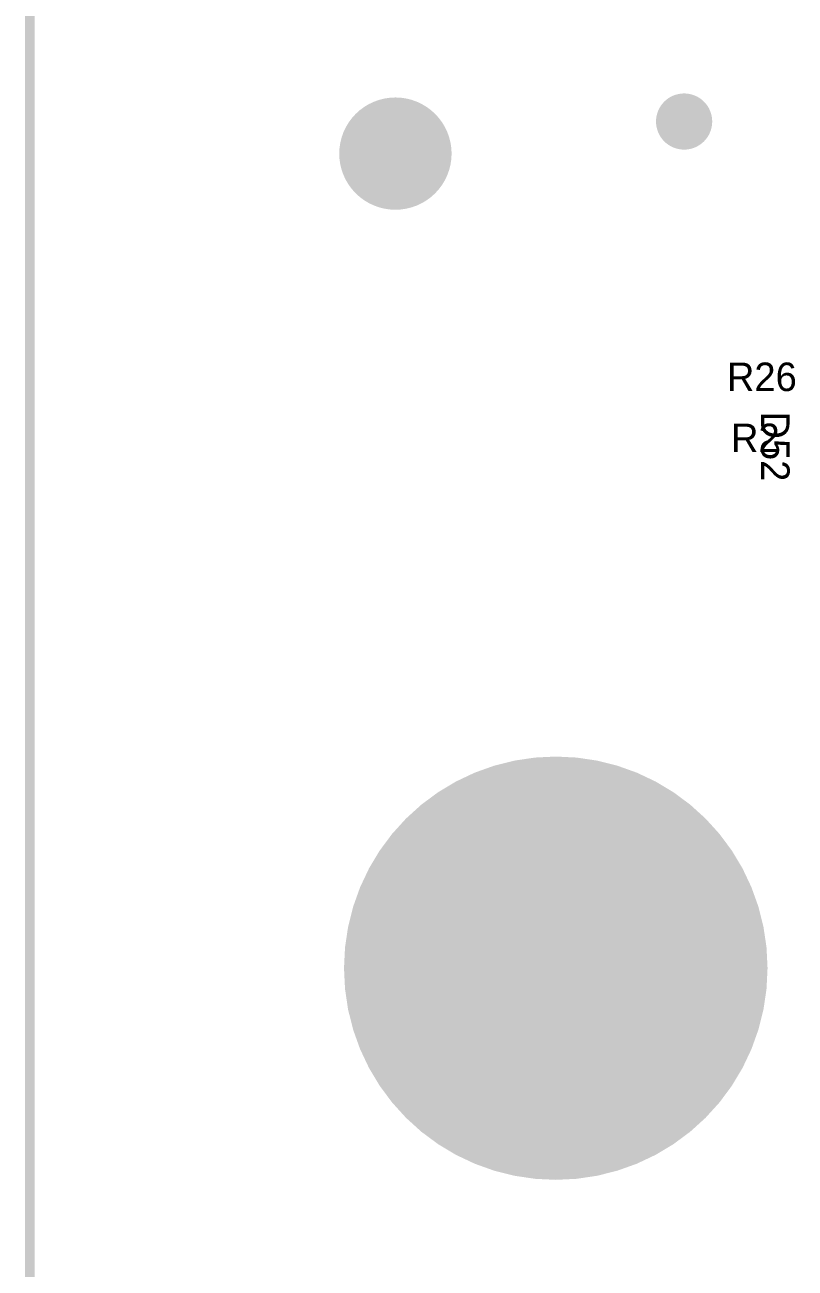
# Model space of a CAD drawing. Extents: x 11.69 to 17.18, y 4.05 to 12.26.
# Drawn here: x 11.685 to 12.63, y 8.832 to 10.359 of the extents above; entities that cross this region are included whole.
import ezdxf

# ---------------------------------------------------------------- set-up
doc = ezdxf.new("R2010")
doc.units = 0
for name, color, linetype in [('BOTTOMLAYER', 5, 'CONTINUOUS'), ('BOTTOMSOLDER', 6, 'CONTINUOUS'), ('MECHANICAL1', 6, 'CONTINUOUS'), ('MECHANICAL10', 56, 'CONTINUOUS'), ('TOPLAYER', 1, 'CONTINUOUS'), ('TOPSOLDER', 216, 'CONTINUOUS')]:
    doc.layers.add(name, color=color, linetype=linetype)

msp = doc.modelspace()

# ---------------------------------------------------------------- linework, layer by layer
at = {"layer": 'BOTTOMLAYER'}
for points, const_width in [([(12.1073, 10.2005, 1), (12.1722, 10.2005, 1)], 0.065), ([(12.4788, 10.2399, 1), (12.5093, 10.2399, 1)], 0.0305), ([(12.2086, 9.2002, 1), (12.4645, 9.2002, 1)], 0.2559)]:
    msp.add_lwpolyline(points, format="xyb", close=True, dxfattribs=dict(at, const_width=const_width))
at = {"layer": 'BOTTOMSOLDER'}
for points, const_width in [([(12.1053, 10.2005, 1), (12.1742, 10.2005, 1)], 0.069), ([(12.4768, 10.2399, 1), (12.5113, 10.2399, 1)], 0.0345), ([(12.2066, 9.2002, 1), (12.4665, 9.2002, 1)], 0.2599)]:
    msp.add_lwpolyline(points, format="xyb", close=True, dxfattribs=dict(at, const_width=const_width))
at = {"layer": 'MECHANICAL1', "const_width": 0.012}
msp.add_lwpolyline([(11.691, 4.126), (11.691, 12.185)], dxfattribs=at)
at = {"layer": 'TOPLAYER'}
for points, const_width in [([(12.1073, 10.2005, 1), (12.1722, 10.2005, 1)], 0.065), ([(12.4788, 10.2399, 1), (12.5093, 10.2399, 1)], 0.0305), ([(12.2086, 9.2002, 1), (12.4645, 9.2002, 1)], 0.2559)]:
    msp.add_lwpolyline(points, format="xyb", close=True, dxfattribs=dict(at, const_width=const_width))
at = {"layer": 'TOPSOLDER'}
for points, const_width in [([(12.1053, 10.2005, 1), (12.1742, 10.2005, 1)], 0.069), ([(12.4768, 10.2399, 1), (12.5113, 10.2399, 1)], 0.0345), ([(12.2066, 9.2002, 1), (12.4665, 9.2002, 1)], 0.2599)]:
    msp.add_lwpolyline(points, format="xyb", close=True, dxfattribs=dict(at, const_width=const_width))

# ---------------------------------------------------------------- texts
at = {"layer": 'MECHANICAL10'}
for s, p in [('R26', (12.5465, 9.9089)), ('R2', (12.5515, 9.8339))]:
    msp.add_text(s, height=0.035, dxfattribs=at).set_placement(p)
msp.add_text('D52', height=0.035, rotation=270, dxfattribs=at).set_placement((12.5885, 9.8839))

doc.saveas('drawing.dxf')
